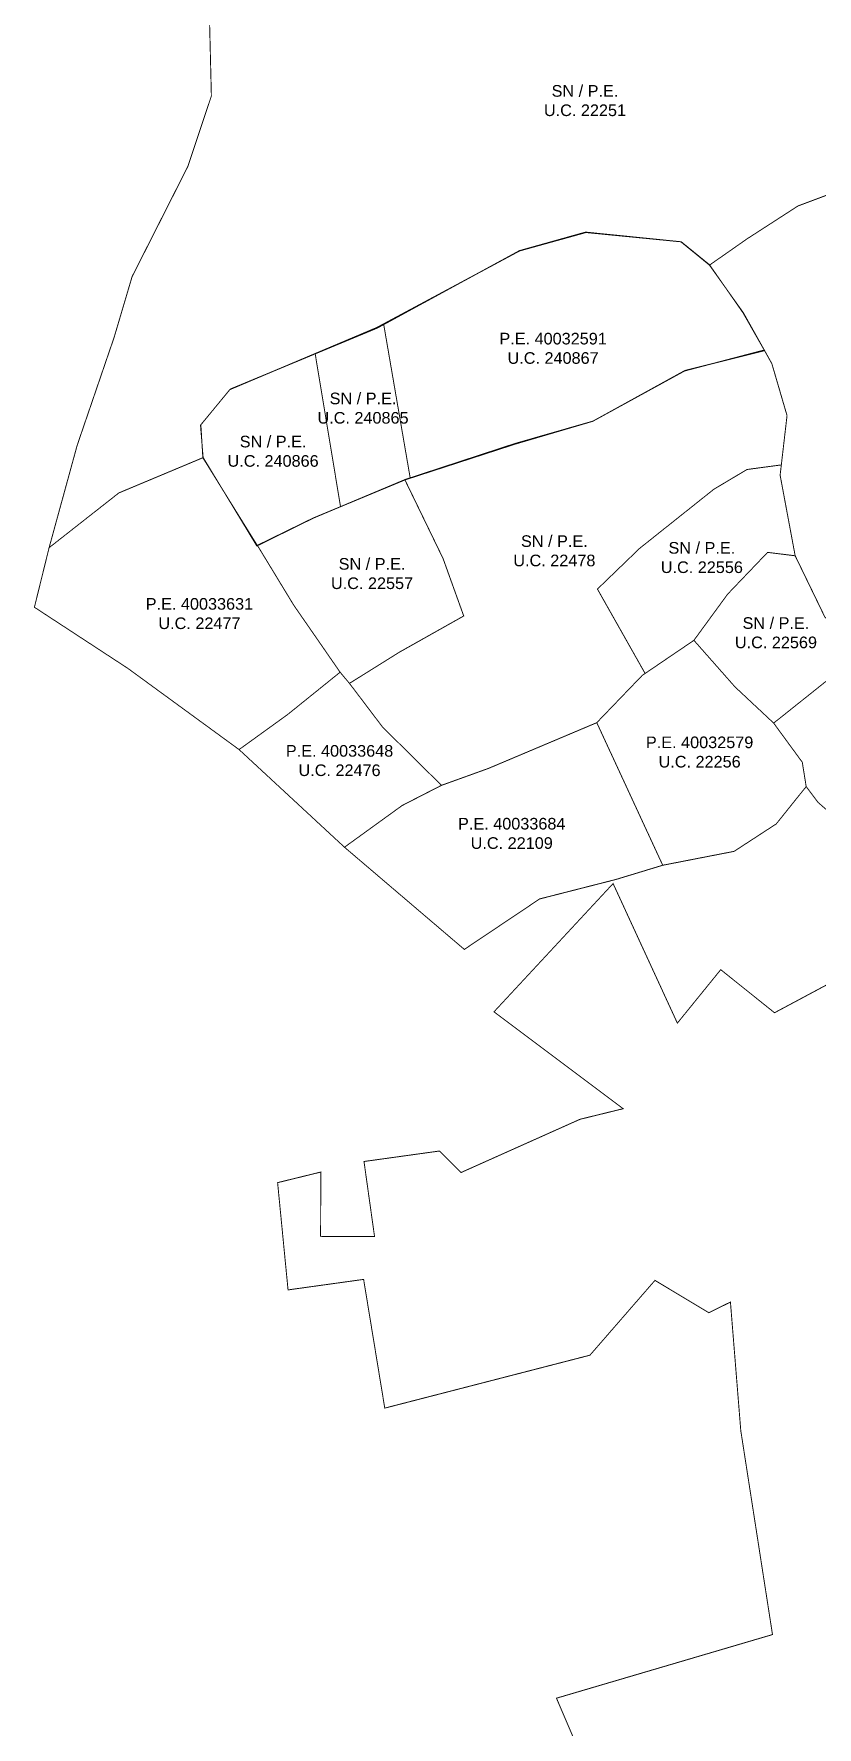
# Model space of a CAD drawing. Header units: metres. Extents: x 561401 to 594056, y 8460144 to 8508504.
# Drawn here: x 586590.3 to 586758.9, y 8500915.1 to 8501279.5 of the extents above; entities that cross this region are included whole.
import ezdxf

# ---------------------------------------------------------------- set-up
doc = ezdxf.new("R2010")
doc.units = ezdxf.units.M
for name, color, linetype in [('1.2. AFECTADOS BASE GRAFICA SUNARP', 150, 'Continuous'), ('1.2. BASE GRAFICA GORE', 76, 'Continuous'), ('1.2. BASE GRAFICA SUNARP', 150, 'Continuous'), ('1.3 ETIQUETA P.E. Y U.C.', 1, 'Continuous')]:
    doc.layers.add(name, color=color, linetype=linetype)
doc.styles.add('Arial', font='arial.ttf', dxfattribs={"height": 1})

msp = doc.modelspace()

# ---------------------------------------------------------------- linework, layer by layer
at = {"layer": '1.2. AFECTADOS BASE GRAFICA SUNARP', "color": 64, "linetype": 'Continuous', "lineweight": -3, "const_width": 0.2}
msp.add_lwpolyline([(586760.81, 8501074.8), (586749.72, 8501068.87), (586738.14, 8501078.14), (586728.81, 8501066.64), (586714.98, 8501096.67), (586689.35, 8501069.07), (586717.14, 8501048.22), (586707.85, 8501045.94), (586682.27, 8501034.49), (586677.64, 8501039.12), (586661.38, 8501036.86), (586663.65, 8501020.71), (586652.04, 8501020.75), (586652.09, 8501034.59), (586642.79, 8501032.31), (586645.04, 8501009.23), (586661.3, 8501011.49), (586665.85, 8500983.79), (586710, 8500995.18), (586723.99, 8501011.28), (586735.57, 8501004.32), (586740.23, 8501006.61), (586742.46, 8500978.92), (586749.28, 8500935.06), (586702.8, 8500921.37), (586709.71, 8500905.2)], dxfattribs=at)
at = {"layer": '1.2. BASE GRAFICA GORE', "color": 64, "linetype": 'Continuous', "lineweight": -3, "const_width": 0.2}
msp.add_lwpolyline([(586628.14, 8501282.54), (586628.54, 8501266.14), (586623.47, 8501250.97), (586611.48, 8501227.27), (586607.62, 8501214.23), (586599.67, 8501191), (586593.62, 8501168.94), (586593.62, 8501168.94), (586608.63, 8501180.73), (586626.7, 8501188.3), (586626.28, 8501195.38), (586632.49, 8501202.95), (586664.15, 8501216.33), (586694.87, 8501232.81), (586709.15, 8501236.77), (586729.56, 8501234.77), (586735.71, 8501229.74), (586743.82, 8501235.41), (586754.78, 8501242.49), (586766.68, 8501246.94)], dxfattribs=at)
for points in [[(586626.76, 8501188.38), (586638.31, 8501169.31), (586650.52, 8501175.33), (586670.28, 8501183.63), (586693.81, 8501191.34), (586710.66, 8501196.18), (586730.44, 8501207.08), (586747.57, 8501211.35), (586742.96, 8501219.44), (586735.73, 8501229.84), (586729.66, 8501234.77), (586709.06, 8501236.85), (586694.82, 8501232.86), (586664.29, 8501216.23), (586632.61, 8501203.07), (586626.2, 8501195.31), (586626.76, 8501188.38)], [(586693.95, 8501191.25), (586710.61, 8501196.15), (586730.37, 8501206.98), (586747.51, 8501211.48), (586743.02, 8501219.5), (586735.71, 8501229.74), (586729.56, 8501234.77), (586709.15, 8501236.77), (586694.87, 8501232.81), (586665.6, 8501217.11), (586671.33, 8501183.9), (586693.95, 8501191.25)], [(586670.19, 8501183.53), (586671.33, 8501183.9), (586665.6, 8501217.11), (586664.15, 8501216.33), (586650.87, 8501210.72), (586656.33, 8501177.77), (586670.19, 8501183.53)], [(586650.4, 8501175.3), (586656.33, 8501177.77), (586650.87, 8501210.72), (586632.49, 8501202.95), (586626.28, 8501195.38), (586626.7, 8501188.3), (586638.42, 8501169.44), (586650.4, 8501175.3)], [(586658.25, 8501139.75), (586665.39, 8501130.33), (586675.78, 8501120.05), (586678.04, 8501117.8), (586688.14, 8501121.44), (586711.47, 8501131.29), (586721.26, 8501141.47), (586721.87, 8501141.88), (586711.61, 8501160.04), (586720.68, 8501168.79), (586736.66, 8501181.52), (586743.8, 8501185.77), (586751.18, 8501186.76), (586752.41, 8501197.37), (586749.14, 8501208.55), (586747.51, 8501211.48), (586730.37, 8501206.98), (586710.61, 8501196.15), (586693.95, 8501191.25), (586670.19, 8501183.53), (586678.39, 8501166.62), (586682.84, 8501154.25), (586669.03, 8501146.48), (586658.25, 8501139.75)], [(586721.87, 8501141.88), (586732.37, 8501149.01), (586739.63, 8501158.95), (586748.23, 8501167.94), (586754.16, 8501167.2), (586750.92, 8501184.55), (586751.18, 8501186.76), (586743.8, 8501185.77), (586736.66, 8501181.52), (586720.68, 8501168.79), (586711.61, 8501160.04), (586721.87, 8501141.88)], [(586638.42, 8501169.44), (586638.74, 8501168.95), (586646.27, 8501156.56), (586656.24, 8501142.15), (586658.25, 8501139.75), (586669.03, 8501146.48), (586682.84, 8501154.25), (586678.39, 8501166.62), (586670.19, 8501183.53), (586650.4, 8501175.3), (586638.42, 8501169.44)], [(586732.37, 8501149.01), (586741.21, 8501138.99), (586749.53, 8501131.2), (586760.68, 8501140.09), (586767.15, 8501144.79), (586767.83, 8501145.28), (586760.51, 8501154.1), (586754.16, 8501167.2), (586748.23, 8501167.94), (586739.63, 8501158.95), (586732.37, 8501149.01)]]:
    msp.add_lwpolyline(points, close=True, dxfattribs=at)
at = {"layer": '1.2. BASE GRAFICA SUNARP', "color": 64, "linetype": 'Continuous', "lineweight": -3, "const_width": 0.2}
msp.add_lwpolyline([(586766.68, 8501246.94), (586754.78, 8501242.49), (586743.82, 8501235.41), (586735.71, 8501229.74), (586735.71, 8501229.74), (586743.02, 8501219.5), (586747.51, 8501211.48), (586749.14, 8501208.55), (586752.41, 8501197.37), (586751.18, 8501186.76), (586750.92, 8501184.55), (586754.16, 8501167.2), (586760.51, 8501154.1)], dxfattribs=at)
for points in [[(586593.62, 8501168.94), (586590.46, 8501156.13), (586610.59, 8501142.96), (586634.5, 8501125.5), (586644.97, 8501133.06), (586656.24, 8501142.15), (586646.27, 8501156.56), (586638.74, 8501168.95), (586638.42, 8501169.44), (586626.7, 8501188.3), (586608.63, 8501180.73), (586593.62, 8501168.94)], [(586711.47, 8501131.29), (586725.66, 8501100.61), (586741.02, 8501103.6), (586750.08, 8501109.5), (586756.53, 8501117.54), (586755.69, 8501122.78), (586749.53, 8501131.2), (586741.21, 8501138.99), (586732.37, 8501149.01), (586721.87, 8501141.88), (586721.26, 8501141.47), (586711.47, 8501131.29)], [(586749.53, 8501131.2), (586755.69, 8501122.78), (586756.53, 8501117.54), (586759.09, 8501114.12), (586763.8, 8501110.06), (586769.6, 8501105.77), (586776.15, 8501105.39), (586781.22, 8501105.87), (586788.79, 8501107.64), (586790.15, 8501112.46), (586790.04, 8501113.52), (586789.82, 8501119.25), (586789.5, 8501127.45), (586789.24, 8501134.29), (586789.63, 8501139.02), (586782.02, 8501132.37), (586773.49, 8501136.93), (586767.15, 8501144.79), (586760.68, 8501140.09), (586749.53, 8501131.2)], [(586634.5, 8501125.5), (586657.18, 8501104.49), (586669.58, 8501113.46), (586678.04, 8501117.8), (586675.78, 8501120.05), (586665.39, 8501130.33), (586658.25, 8501139.75), (586656.24, 8501142.15), (586644.97, 8501133.06), (586634.5, 8501125.5)], [(586657.18, 8501104.49), (586682.97, 8501082.5), (586699.17, 8501093.36), (586715.59, 8501097.55), (586725.66, 8501100.61), (586711.47, 8501131.29), (586688.14, 8501121.44), (586678.04, 8501117.8), (586669.58, 8501113.46), (586657.18, 8501104.49)]]:
    msp.add_lwpolyline(points, close=True, dxfattribs=at)

# ---------------------------------------------------------------- texts
at = {"layer": '1.3 ETIQUETA P.E. Y U.C.', "color": 1, "char_height": 2.5, "attachment_point": 5, "style": 'Arial'}
for s, insert in [('SN / P.E.\\PU.C. 22251', (586708.93, 8501265.14)), ('P.E. 40032591\\PU.C. 240867', (586702.07, 8501211.83)), ('SN / P.E.\\PU.C. 240865', (586661.17, 8501198.96)), ('SN / P.E.\\PU.C. 240866', (586641.82, 8501189.68)), ('SN / P.E.\\PU.C. 22478', (586702.34, 8501168.26)), ('SN / P.E.\\PU.C. 22556', (586734.08, 8501166.81)), ('SN / P.E.\\PU.C. 22557', (586663.11, 8501163.36)), ('P.E. 40033631\\PU.C. 22477', (586625.97, 8501154.75)), ('SN / P.E.\\PU.C. 22569', (586750.02, 8501150.63)), ('P.E. 40033648\\PU.C. 22476', (586656.12, 8501123.12)), ('P.E. 40032579\\PU.C. 22256', (586733.6, 8501124.96)), ('P.E. 40033684\\PU.C. 22109', (586693.17, 8501107.45))]:
    msp.add_mtext(s, dxfattribs=dict(at, insert=insert))

doc.saveas('drawing.dxf')
